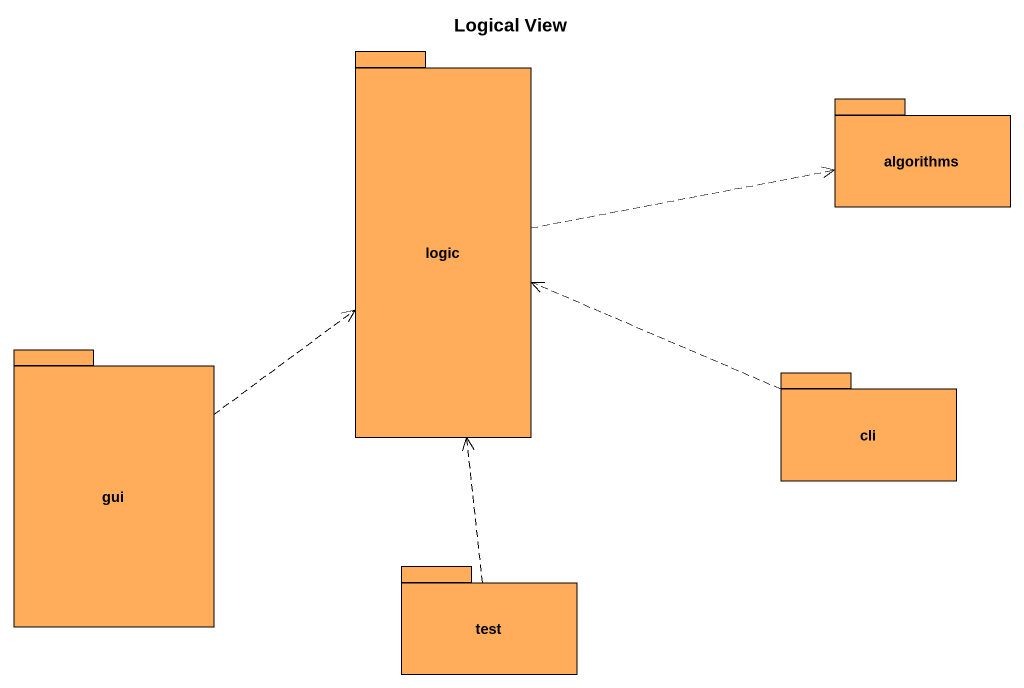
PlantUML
@startuml
title Logical View
package logic #FFAD5B {
}
package algorithms #FFAD5B {
}
package gui #FFAD5B {
}
package cli #FFAD5B {
}
package test #FFAD5B {
}
logic .right.> algorithms
gui .up.> logic
cli .left.> logic
test .up.> logic
@enduml
